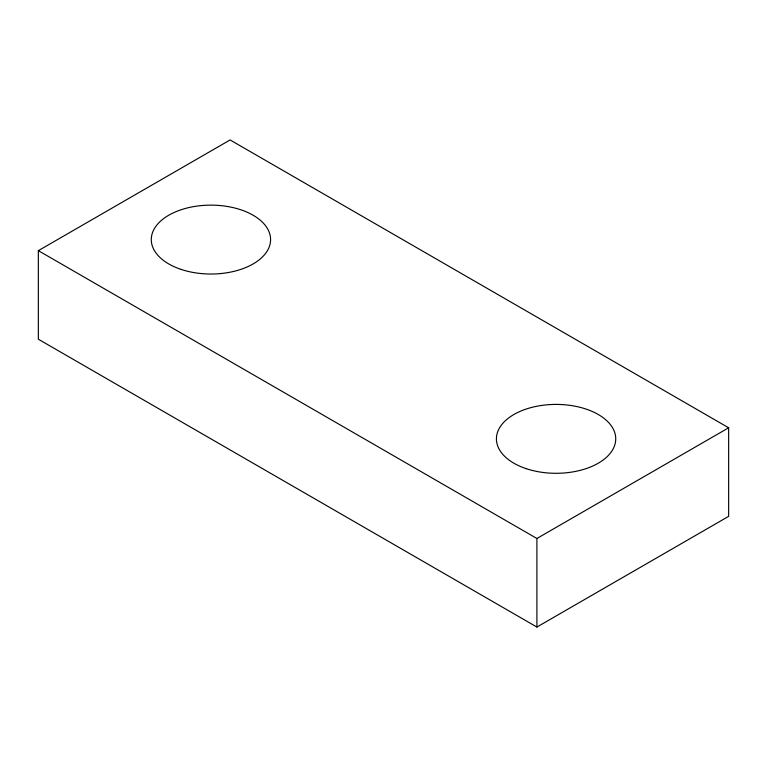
<?xml version="1.0" encoding="UTF-8"?>
<svg xmlns="http://www.w3.org/2000/svg" width="767" height="767" viewBox="0 0 767 767"><rect width="100%" height="100%" fill="white"/><g stroke="black" fill="none" stroke-linecap="round" stroke-linejoin="round"><path stroke-width="1.15" d="M38.35 250.656L230.1 139.949L728.65 427.785L728.65 516.344L536.9 627.051L38.35 339.215L38.35 250.656L536.9 538.492L728.65 427.785M536.9 538.492L536.9 627.051M526.248 468.685A59.663 34.448 0 0 0 615.738 438.849A59.663 34.448 0 0 0 526.248 409.022A59.663 34.448 0 0 0 526.248 468.685M181.098 269.409A59.663 34.448 0 0 0 270.588 239.582A59.663 34.448 0 0 0 181.098 209.755A59.663 34.448 0 0 0 181.098 269.409"/></g></svg>
